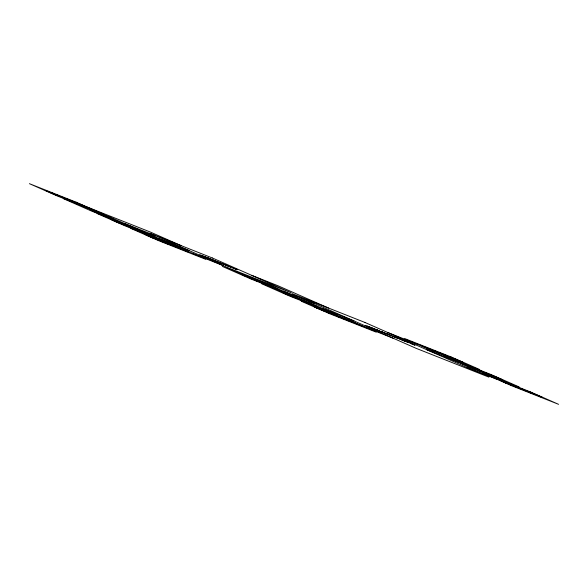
<?xml version="1.0" encoding="UTF-8"?>
<svg xmlns="http://www.w3.org/2000/svg" width="588" height="588" viewBox="0 0 588 588"><rect width="100%" height="100%" fill="white"/><g stroke="black" fill="none" stroke-linecap="round" stroke-linejoin="round"><path stroke-width="0.88" d="M99.997 213.642L105.164 215.877M173.034 245.615L177.679 247.541M225.248 264.82L228.32 265.996M259.639 281.85L261.395 282.549M372.858 328.266L378.025 330.493M442.205 353.925L452.032 358.055M482.616 371.741L486.283 373.248M252.311 278.977L253.083 279.271M256.339 280.255L262.057 282.681L261.373 282.424M264.35 283.747L268.591 285.474M347.045 319.85L350.691 321.46M139.363 230.937L134.645 228.982L138.136 230.356M347.853 320.35L348.713 320.673M390.469 335.241L398.546 338.6M396.525 337.637L408.733 342.635L404.287 340.812M247.489 276.897L250.267 277.845M317.292 308.163L316.285 307.671L321.746 309.839M250.9 278.411L258.397 281.601M263.637 283.129L271.832 286.569L271.164 286.341M69.075 200.06L65.672 198.648M257.934 281.057L257.478 280.88M305.569 301.82L304.084 301.232M329.412 313.044L327.928 312.456M388.403 334.587L385.846 333.565M442.147 353.895L444.374 354.968M523.224 389.748L521.012 388.683M160.649 240.837L164.794 242.491M183.581 249.981L182.986 249.709L186.227 250.973M387.014 333.874L390.182 335.189M115.858 221.456L129.103 226.88M380.634 331.514L382.92 332.411L377.342 330.066L378.091 330.419M147.779 234.097L156.577 237.824L153.784 236.714M158.584 239.911L167.382 243.63L164.662 242.557M180.016 248.386L188.814 252.112L185.948 250.98M66.929 199.023L76.756 203.161M121.812 223.999L120.364 223.271L123.142 224.366M145.442 233.252L145.905 233.524M158.532 239.948L159.385 240.294M202.654 255.942L207.027 257.566M264.806 284.077L264.188 283.828L264.696 283.916M377.547 330.206L376.621 329.794M446.762 355.836L447.306 356.13M486.195 373.226L486.746 373.52M145.339 233.23L144.185 232.811M396.29 337.703L393.269 336.476M402.346 340.099L395.011 337.034M181.846 249.29L180.994 248.952M368.955 326.84L370.036 327.303M159.135 240.294L154.989 238.493L158.157 239.838L157.65 239.559M161.715 241.271L162.457 241.631M264.21 283.769L260.572 282.1M284.371 293.25L288.451 294.948M151.344 235.692L150.778 235.421L153.99 236.685M427.439 348.28L426.748 347.949L429.931 349.206M246.357 276.478L245.777 276.25M65.555 198.487L71.611 200.89M103.032 214.965L104.12 215.392M143.634 232.561L145.074 233.127M214.267 260.521L216.406 261.425M227.585 265.791L229.724 266.702M176.003 246.909L178.142 247.82M262.667 283.173L263.74 283.636M445.175 355.226L446.909 355.806M375.886 329.589L376.908 329.986M480.271 370.778L491.465 375.453M519.704 388.176L526.179 390.917M113.087 220.36L119.43 223.109M208.703 258.206L215.046 260.954M296.778 298.16L298.403 298.829M370.33 327.273L371.866 327.898M485.122 372.704L485.916 373.123M521.137 388.734L525.525 390.579L525.135 390.432M491.965 375.585L488.113 373.909L493.898 376.342L492.105 375.563M531.434 392.916L527.546 391.299L533.331 393.74L531.537 392.953M253.847 279.396L254.273 279.594L250.731 278.117M342.995 318.417L345.134 319.218M285.871 294.037L285.548 293.904M317.417 308.303L318.115 308.524M215.649 261.057L214.716 260.719M134.013 228.644L139.371 230.93M228.872 266.291L228.313 266.114M265.423 284.327L266.438 284.68M445.535 355.38L446.66 355.696M448.093 356.394L448.431 356.563L447.608 356.247M378.812 330.757L379.15 330.934L378.738 330.779M485.188 372.726L485.622 373.005M344.311 318.953L339.291 316.792L345.972 319.446M504.945 382.303L510.575 384.795L505.18 382.523L507.525 383.442M72.03 201.228L71.023 200.758M72.75 201.515L73.155 201.662L72.331 201.346M104.311 215.465L103.767 215.171M230.437 266.981L230.834 267.114L230.452 266.937M178.921 248.077L179.267 248.254L178.414 247.93M260.646 281.946L260.234 281.792L262.005 282.49M265.519 284.364L268.775 285.555M445.594 355.409L446.263 355.644M332.499 314.088L334.403 314.845M525.055 390.403L524.327 390.138M70.222 200.471L71.148 200.868M91.779 210.394L91.353 210.239L96.042 212.18M217.075 261.689L217.531 261.866L216.494 261.469M230.114 266.673L229.518 266.467L237.236 269.723L235.817 269.194M299.564 299.454L299.336 299.365M369.11 326.979L368.625 326.781M343.429 318.409L343.348 318.431M78.733 203.889C79.542 204.205 70.42 200.383 75.168 202.294M211.239 259.198L215.245 260.896M356.571 323.709L355.38 323.15L355.806 323.378M524.694 390.145L530.898 392.843M75.132 202.368L78.682 203.816M265.489 284.055L266.026 284.247L263.542 283.107M325.238 311.397L325.73 311.574L323.966 310.809M359.775 325.017L360.767 325.524M514.434 386.081C512.545 385.36 517.469 387.507 514.573 386.331M61.828 197.149L65.217 198.509L55.779 194.628L56.161 194.826M75.859 202.662L76.403 202.934M230.136 266.864L229.812 266.739M262.469 282.762L265.511 284.011M451.136 357.555L454.465 358.959L448.651 356.49L451.51 357.761M475.001 368.691L474.347 368.441L475.008 368.772M487.158 373.689L487.871 373.953L487.525 373.784M336.365 315.749L339.82 317.226L339.1 316.961M357.078 324.003L357.445 324.15L351.8 321.658M510.524 384.537L509.921 384.309L510.303 384.508M87.671 207.241L150.19 231.988L181.053 245.6M50.766 192.739L53.574 193.849M60.241 196.465L56.749 195.084L60.27 196.48M52.464 193.533L56.323 195.062L50.693 192.577M74.11 202.029L75.734 202.676M95.815 212.077L92.323 210.695L97.057 212.658L96.219 212.261M105.443 215.987L106.288 216.31L105.899 216.112M124.171 223.344L155.43 235.714M146.258 233.671L146.632 233.767M116.784 221.985L118.408 222.624M129.801 227.108L132.609 228.218M157.974 238.25L189.233 250.62M212.4 259.822L214.032 260.469M251.752 275.368L277.801 285.672L328.501 308.038M131.499 227.901L135.358 229.43L129.727 226.946M170.373 244.652L166.882 243.27L171.615 245.233L165.934 242.815L166.301 243.006M191.776 253.163L223.036 265.533M257.382 280.844L263.843 283.269M265.328 283.989L264.901 283.82M265.578 284.004L267.834 284.901M283.306 291.17L314.565 303.54M387.499 332.411L418.759 344.781M449.386 356.931L451.011 357.577M260.8 282.475L262.424 283.122M270.443 286.253L274.53 287.87M463.072 363.972L471.98 367.757M288.635 295.022L285.143 293.647L286.077 294.051M322.738 308.568L353.998 320.938M426.932 349.801L458.192 362.171M300.475 299.784L302.1 300.431M315.021 305.642L316.043 306.017L308.332 302.746L309.751 303.459L308.597 303.026M374.019 328.89L375.651 329.537M488.819 374.321L490.443 374.968M332.293 314.088L328.802 312.706L329.956 313.213M336.145 315.66L333.661 314.654M351.521 321.702L348.03 320.32L349.184 320.82M359.084 324.745L358.629 324.561L360.29 325.164M360.863 325.451L393.431 338.328M466.372 367.191L497.632 379.561M526.429 391.013L526.907 391.152M528.252 391.718L529.876 392.358M362.259 326.127L363.119 326.45L362.127 325.987M257.287 280.807L263.446 283.607M510.619 384.574L519.373 388.205L515.97 386.83M335.976 315.594L335.263 315.366M338.967 316.91L338.24 316.616M362.193 326.097L361.76 325.928M289.017 295.279L289.877 295.602L289.039 295.205M324.811 311.236L324.289 311.023M335.41 315.374L335.785 315.521M351.903 321.952L352.763 322.275L349.632 321.011M356.754 323.878L356.152 323.525M332.676 314.345C335.042 315.227 327.472 311.971 328.214 312.449M225.932 265.21L226.961 265.592L225.888 265.1M148.558 234.575L149.381 234.832M153.586 236.641L153.233 236.494M185.889 250.951L185.536 250.811M257.103 280.733L255.207 279.939M475.133 368.933L476.192 369.337L471.458 367.375L475.273 368.801M404.081 340.628L403.228 340.29L404.169 340.761M403.78 340.695L404.573 340.981M514.706 386.191L510.891 384.772L514.441 386.162M356.556 323.606L357.702 324.069M319.931 309.17L323.87 310.765M164.339 242.425L163.927 242.256M288.826 295.198L288.399 295.029M296.051 298.065C299.806 299.505 289.024 294.933 292.75 296.668M347.655 320.269L347.229 320.1M351.705 321.879L350.933 321.562M356.21 323.657L354.13 322.797M332.477 314.264L332.058 314.095M235.612 269.106L234.95 268.841M252.156 278.763L250.223 277.918M371.792 328.038L373.174 328.56L370.675 327.575M182.883 249.65L182.133 249.334M252.811 279.035L258.375 281.579M429.284 349.066L432.518 350.352L424.007 346.729L424.602 347.045M268.54 285.562L270.017 286.135L269.179 285.739M248.636 277.374L250.378 278.05L248.445 277.176M320.122 309.369L321.849 310.045L319.975 309.156M92.073 210.695L93.095 211.077M127.618 226.292L128.471 226.608M250.561 277.97L248.496 277.168M347.001 320.004L346.516 319.806M149.889 235.046L150.954 235.516M264.093 283.489L262.682 282.894M319.872 309.266L319.358 309.053M303.893 301.159L303.518 300.997M337.1 316.146L336.63 315.954M323.635 310.751L322.422 310.236M327.736 312.382L326.685 311.934M353.748 322.511L351.675 321.709L353.844 322.672M322.239 310.038L323.584 310.611M207.182 257.757L209.865 258.808L208.858 258.353M259.624 281.711L258.705 281.321M123.296 224.557L126.06 225.652L124.972 225.16M177.26 247.452L176.327 247.056M426.528 347.648L433.907 350.904M425.734 347.53L426.866 348.022M427.439 348.346L425.3 347.434M473.45 368.11L470.87 367.118M465.961 365.045L470.665 367.059M473.406 368.22L479.933 370.808L476.537 369.44M467.636 366.045L462.925 364.016M505.393 382.435L510.097 384.456M506.452 383.192L504.644 382.42M233.752 268.341L232.51 267.812M70.883 200.751L70.457 200.567M51.252 192.746L52.332 193.209M103.966 215.223L113.55 219.273M52.303 193.489L52.685 193.65M137.371 229.974L141.605 231.76M129.147 226.645L136.534 229.901M247.46 276.757L244.836 275.691L245.931 276.228M169.609 244.263L173.842 246.049M312.441 304.584L311.317 304.099M161.384 240.933L163.148 241.683M117.879 222.514L114.498 221.073M146.985 235.31L151.219 237.096M153.6 237.956L150.785 236.817L151.528 237.177M152.976 237.817L156.371 239.184L155.298 238.691M152.564 237.773L145.177 234.516M319.093 308.943L318.725 308.781M380.311 331.382L379.539 331.051M359.738 325.091L359.312 324.907M160.451 240.749L159.708 240.433M153.674 238.111L154.343 238.228M425.367 347.376L422.728 346.325M481.638 371.315L482.483 371.682M481.579 371.293L483.77 372.322M501.461 380.928L505.452 382.626M222.117 263.586L221.397 263.233L224.873 264.6M224.19 264.49L223.565 264.218M267.819 284.974L266.908 284.585M140.738 231.297L144.802 232.958M103.76 215.289L97.579 212.694L99.916 213.804M251.502 278.484L250.944 278.249M356.718 323.775L359.547 324.841M345.582 319.409L348.684 320.651M153.968 238.066L154.74 238.397M163.023 241.874L168.771 244.189M333.499 314.587L333.08 314.44M451.643 357.695L452.282 357.974M442.33 353.976L438.339 352.396M437.105 352.043L440.397 353.366L432.026 349.985L435.657 351.411M490.561 374.99L490.943 375.151M491.076 375.093L491.715 375.364M481.491 371.425L477.772 369.793M529.994 392.387L530.376 392.549M530.516 392.483L531.155 392.755M520.924 388.815L517.205 387.183M504.313 382.281L501.74 381.164M76.367 202.801L77.006 203.073M251.466 278.344L252.105 278.624M246.879 276.639L242.866 274.912M336.115 315.565L336.99 315.947M318.358 308.626L314.345 306.899M410.299 343.274L415.025 345.193L407.374 341.937L407.91 342.223M224.579 264.526L225.329 264.798M228.225 266.077L228.695 266.166M205.726 257.132L208.74 258.301M258.477 281.218L257.324 280.719M246.637 276.529L246.159 276.323M114.579 220.97L110.493 219.258M385.662 333.484L385.287 333.322M368.61 326.685L367.471 326.149L376.673 330.022M148.617 234.502L147.823 234.142M154.659 238.412L155.173 238.64M373.828 328.685L375.813 329.559M227.872 265.923L225.594 264.916M260.609 282.269L262.954 283.298M180.773 248.753L180.075 248.437M173.945 246.004L176.253 247.026M100.974 214.061L103.194 215.046M452.113 357.849L463.219 362.502L454.605 358.856L456.119 359.562M491.546 375.247L495.633 377.048M530.986 392.637L535.065 394.438M440.831 353.388L445.337 355.299M435.546 351.381L436.759 351.947L431.276 349.647M401.067 339.438L405.161 341.246M390.278 335.233L392.909 336.395M384.875 333.029L390.454 335.417M382.376 332.036L384.993 333.19M380.781 331.411L385.089 333.234M365.662 325.421L369.742 327.222M223.616 264.291L217.604 261.741M215.576 260.925L221.191 263.402M207.858 257.867L211.945 259.668M202.243 255.648L206.329 257.448M199.744 254.655L202.257 255.765M271.869 286.694L277.507 289.178M267.783 285.077L273.42 287.561M302.048 300.248L306.135 302.048M299.549 299.263L302.166 300.417M254.413 279.484L258.5 281.284M296.161 297.918L303.121 300.916M251.914 278.491L254.531 279.645M287.885 294.647L295.11 297.756M323.4 310.486L329.978 313.272M282.424 292.479L286.503 294.279M146.089 233.421L150.168 235.222M178.326 247.71L182.405 249.51M76.837 202.956L80.923 204.756M139.099 230.658L144.729 233.142M171.336 244.946L176.966 247.43M63.063 197.502L65.569 198.604M95.036 211.687L99.122 213.488M89.604 209.534L93.69 211.335M118.357 222.448L122.444 224.249M148.705 235.986L154.343 238.478M510.347 384.567L512.78 385.691M470.915 367.169L473.347 368.301M462.683 363.913L460.316 362.818M501.498 381.061L499.072 379.929M422.485 346.214L420.06 345.09M305.187 301.585L304.062 301.071L308.928 303.077M343.407 318.49L347.471 320.1L347.052 319.865M253.31 279.462L252.311 278.984M58.631 196.01L45.298 190.394M108.78 217.251L107.905 216.781L109.64 217.722M256.272 280.645L255.795 280.498L256.258 280.645M79.329 203.955L87.943 207.601L79.329 203.955M494.038 376.254L502.652 379.892L494.038 376.254M533.47 393.644L542.085 397.29L533.47 393.644M434.914 351.051L435.576 351.374L434.966 351.065M76.286 202.221L29.4 183.669L57.565 196.091L104.458 214.649L76.286 202.221M110.088 217.134L63.203 198.575L91.368 210.996L138.254 229.555L110.088 217.134M212.312 257.97L149.8 233.23L228.666 268.018L291.185 292.758L212.312 257.97M143.891 232.039L96.998 213.481L125.171 225.91L172.056 244.461L143.891 232.039M177.694 246.945L130.801 228.394L158.973 240.815L205.859 259.374L177.694 246.945M364.964 322.467L292.03 293.603L415.966 348.265L488.9 377.136L364.964 322.467M269.223 284.959L222.338 266.401L250.503 278.83L297.388 297.381L269.223 284.959M451.562 357.122L404.676 338.563L432.841 350.992L479.735 369.543L451.562 357.122M308.656 302.35L261.77 283.798L289.935 296.22L336.821 314.778L308.656 302.35M491.002 374.519L444.109 355.961L472.274 368.382L519.167 386.941L491.002 374.519M348.089 319.747L301.203 301.188L329.368 313.617L376.261 332.169L348.089 319.747M530.435 391.909L483.542 373.351L511.714 385.779L558.6 404.331L530.435 391.909"/></g></svg>
